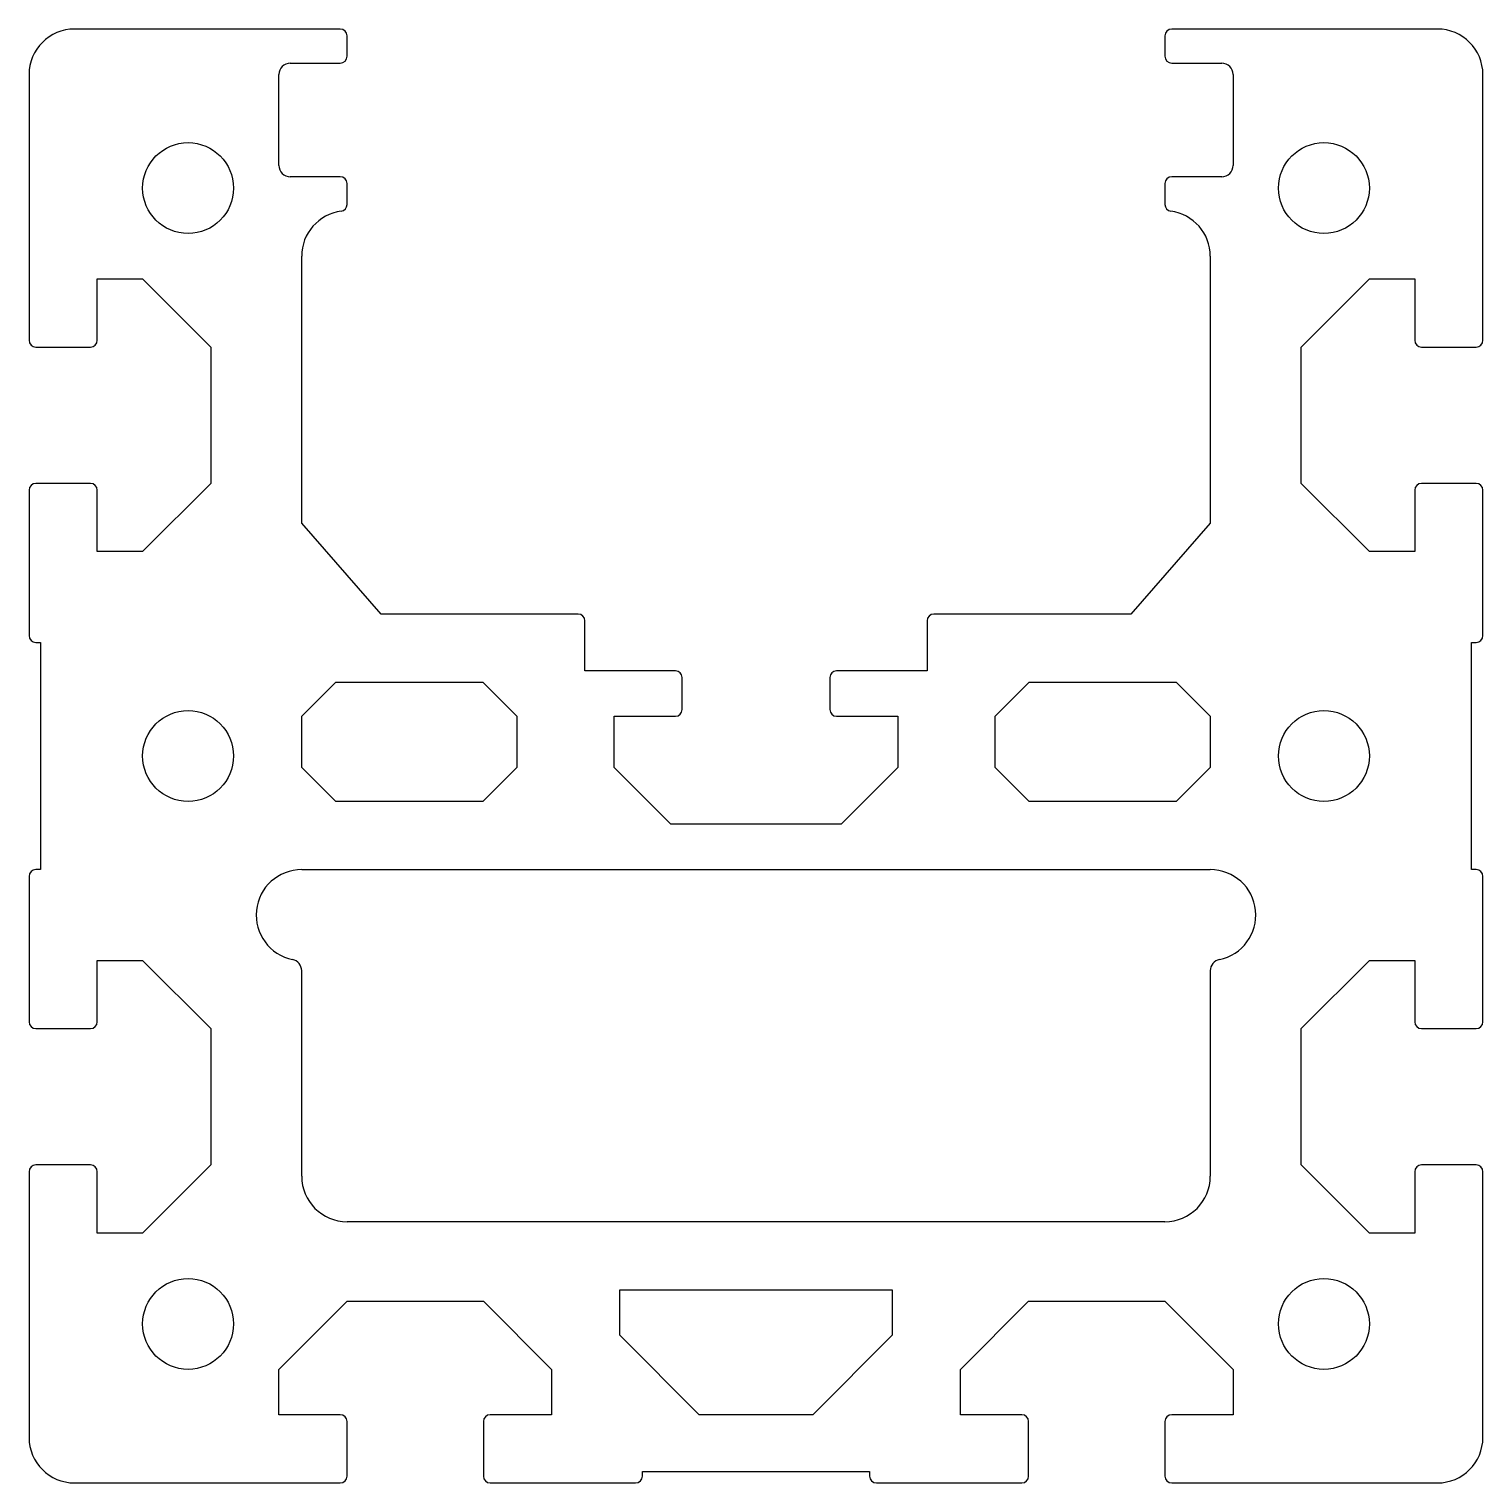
# Model space of a CAD drawing. Extents: x 2545.3 to 2609.3, y 1329.1 to 1393.1.
import ezdxf

# ---------------------------------------------------------------- set-up
doc = ezdxf.new("R2010")
doc.units = 0
doc.layers.get('0').update_dxf_attribs({"linetype": 'CONTINUOUS'})

msp = doc.modelspace()

# ---------------------------------------------------------------- linework, layer by layer
for p, q in [((2558.991, 1393.132), (2547.291, 1393.132)), ((2559.291, 1391.932), (2559.291, 1392.832)), ((2595.291, 1392.832), (2595.291, 1391.932)), ((2607.291, 1393.132), (2595.591, 1393.132)), ((2556.791, 1391.632), (2558.991, 1391.632)), ((2595.591, 1391.632), (2597.791, 1391.632)), ((2545.291, 1391.132), (2545.291, 1379.432)), ((2556.291, 1387.132), (2556.291, 1391.132)), ((2598.291, 1391.132), (2598.291, 1387.132)), ((2609.291, 1379.432), (2609.291, 1391.132)), ((2558.991, 1386.632), (2556.791, 1386.632)), ((2559.291, 1385.412), (2559.291, 1386.332)), ((2595.291, 1386.332), (2595.291, 1385.412)), ((2597.791, 1386.632), (2595.591, 1386.632)), ((2557.291, 1371.382), (2557.291, 1383.132)), ((2597.291, 1383.132), (2597.291, 1371.382)), ((2548.291, 1379.432), (2548.291, 1382.132)), ((2548.291, 1382.132), (2550.291, 1382.132)), ((2550.291, 1382.132), (2553.291, 1379.132)), ((2601.291, 1379.132), (2604.291, 1382.132)), ((2604.291, 1382.132), (2606.291, 1382.132)), ((2606.291, 1382.132), (2606.291, 1379.432)), ((2545.591, 1379.132), (2547.991, 1379.132)), ((2553.291, 1379.132), (2553.291, 1373.132)), ((2601.291, 1373.132), (2601.291, 1379.132)), ((2606.591, 1379.132), (2608.991, 1379.132)), ((2545.291, 1372.832), (2545.291, 1366.432)), ((2547.991, 1373.132), (2545.591, 1373.132)), ((2548.291, 1370.132), (2548.291, 1372.832)), ((2553.291, 1373.132), (2550.291, 1370.132)), ((2604.291, 1370.132), (2601.291, 1373.132)), ((2606.291, 1372.832), (2606.291, 1370.132)), ((2608.991, 1373.132), (2606.591, 1373.132)), ((2609.291, 1366.432), (2609.291, 1372.832)), ((2560.791, 1367.382), (2557.291, 1371.382)), ((2597.291, 1371.382), (2593.791, 1367.382)), ((2550.291, 1370.132), (2548.291, 1370.132)), ((2606.291, 1370.132), (2604.291, 1370.132)), ((2569.461, 1367.382), (2560.791, 1367.382)), ((2569.761, 1364.882), (2569.761, 1367.082)), ((2584.821, 1367.082), (2584.821, 1364.882)), ((2593.791, 1367.382), (2585.121, 1367.382)), ((2545.591, 1366.132), (2545.791, 1366.132)), ((2545.791, 1366.132), (2545.791, 1356.132)), ((2608.791, 1356.132), (2608.791, 1366.132)), ((2608.791, 1366.132), (2608.991, 1366.132)), ((2573.741, 1364.882), (2569.761, 1364.882)), ((2574.041, 1363.182), (2574.041, 1364.582)), ((2580.541, 1364.582), (2580.541, 1363.182)), ((2584.821, 1364.882), (2580.841, 1364.882)), ((2557.291, 1362.882), (2558.791, 1364.382)), ((2558.791, 1364.382), (2565.261, 1364.382)), ((2565.261, 1364.382), (2566.761, 1362.882)), ((2587.821, 1362.882), (2589.321, 1364.382)), ((2589.321, 1364.382), (2595.791, 1364.382)), ((2595.791, 1364.382), (2597.291, 1362.882)), ((2557.291, 1360.632), (2557.291, 1362.882)), ((2566.761, 1362.882), (2566.761, 1360.632)), ((2571.041, 1360.632), (2571.041, 1362.882)), ((2571.041, 1362.882), (2573.741, 1362.882)), ((2580.841, 1362.882), (2583.541, 1362.882)), ((2583.541, 1362.882), (2583.541, 1360.632)), ((2587.821, 1360.632), (2587.821, 1362.882)), ((2597.291, 1362.882), (2597.291, 1360.632)), ((2558.791, 1359.132), (2557.291, 1360.632)), ((2566.761, 1360.632), (2565.261, 1359.132)), ((2573.541, 1358.132), (2571.041, 1360.632)), ((2583.541, 1360.632), (2581.041, 1358.132)), ((2589.321, 1359.132), (2587.821, 1360.632)), ((2597.291, 1360.632), (2595.791, 1359.132)), ((2565.261, 1359.132), (2558.791, 1359.132)), ((2595.791, 1359.132), (2589.321, 1359.132)), ((2581.041, 1358.132), (2573.541, 1358.132)), ((2545.291, 1355.832), (2545.291, 1349.432)), ((2545.791, 1356.132), (2545.591, 1356.132)), ((2557.291, 1356.132), (2597.291, 1356.132)), ((2608.991, 1356.132), (2608.791, 1356.132)), ((2609.291, 1349.432), (2609.291, 1355.832)), ((2548.291, 1349.432), (2548.291, 1352.132)), ((2548.291, 1352.132), (2550.291, 1352.132)), ((2550.291, 1352.132), (2553.291, 1349.132)), ((2557.291, 1342.632), (2557.291, 1351.682)), ((2597.291, 1351.682), (2597.291, 1342.632)), ((2601.291, 1349.132), (2604.291, 1352.132)), ((2604.291, 1352.132), (2606.291, 1352.132)), ((2606.291, 1352.132), (2606.291, 1349.432)), ((2545.591, 1349.132), (2547.991, 1349.132)), ((2553.291, 1349.132), (2553.291, 1343.132)), ((2601.291, 1343.132), (2601.291, 1349.132)), ((2606.591, 1349.132), (2608.991, 1349.132)), ((2545.291, 1342.832), (2545.291, 1331.132)), ((2547.991, 1343.132), (2545.591, 1343.132)), ((2548.291, 1340.132), (2548.291, 1342.832)), ((2553.291, 1343.132), (2550.291, 1340.132)), ((2604.291, 1340.132), (2601.291, 1343.132)), ((2606.291, 1342.832), (2606.291, 1340.132)), ((2608.991, 1343.132), (2606.591, 1343.132)), ((2609.291, 1331.132), (2609.291, 1342.832)), ((2595.291, 1340.632), (2559.291, 1340.632)), ((2550.291, 1340.132), (2548.291, 1340.132)), ((2606.291, 1340.132), (2604.291, 1340.132)), ((2571.291, 1335.632), (2571.291, 1337.632)), ((2571.291, 1337.632), (2583.291, 1337.632)), ((2583.291, 1337.632), (2583.291, 1335.632)), ((2556.291, 1334.132), (2559.291, 1337.132)), ((2559.291, 1337.132), (2565.291, 1337.132)), ((2565.291, 1337.132), (2568.291, 1334.132)), ((2586.291, 1334.132), (2589.291, 1337.132)), ((2589.291, 1337.132), (2595.291, 1337.132)), ((2595.291, 1337.132), (2598.291, 1334.132)), ((2574.791, 1332.132), (2571.291, 1335.632)), ((2583.291, 1335.632), (2579.791, 1332.132)), ((2556.291, 1332.132), (2556.291, 1334.132)), ((2568.291, 1334.132), (2568.291, 1332.132)), ((2586.291, 1332.132), (2586.291, 1334.132)), ((2598.291, 1334.132), (2598.291, 1332.132)), ((2558.991, 1332.132), (2556.291, 1332.132)), ((2568.291, 1332.132), (2565.591, 1332.132)), ((2579.791, 1332.132), (2574.791, 1332.132)), ((2588.991, 1332.132), (2586.291, 1332.132)), ((2598.291, 1332.132), (2595.591, 1332.132)), ((2559.291, 1329.432), (2559.291, 1331.832)), ((2565.291, 1331.832), (2565.291, 1329.432)), ((2589.291, 1329.432), (2589.291, 1331.832)), ((2595.291, 1331.832), (2595.291, 1329.432)), ((2572.291, 1329.432), (2572.291, 1329.632)), ((2572.291, 1329.632), (2582.291, 1329.632)), ((2582.291, 1329.632), (2582.291, 1329.432)), ((2547.291, 1329.132), (2558.991, 1329.132)), ((2565.591, 1329.132), (2571.991, 1329.132)), ((2582.591, 1329.132), (2588.991, 1329.132)), ((2595.591, 1329.132), (2607.291, 1329.132))]:
    msp.add_line(p, q)
for centre in [(2552.291, 1386.132), (2602.291, 1386.132), (2552.291, 1361.132), (2602.291, 1361.132), (2552.291, 1336.132), (2602.291, 1336.132)]:
    msp.add_circle(centre, 2)
for centre, radius, start, end in [((2547.291, 1391.132), 2, 90, 180), ((2558.991, 1392.832), 0.3, 0, 90), ((2595.591, 1392.832), 0.3, 90, 180), ((2607.291, 1391.132), 2, 0, 90), ((2556.791, 1391.132), 0.5, 90, 180), ((2558.991, 1391.932), 0.3, 270, 0), ((2595.591, 1391.932), 0.3, 180, 270), ((2597.791, 1391.132), 0.5, 0, 90), ((2556.791, 1387.132), 0.5, 180, 270), ((2597.791, 1387.132), 0.5, 270, 0), ((2558.991, 1386.332), 0.3, 0, 90), ((2595.591, 1386.332), 0.3, 90, 180), ((2559.291, 1383.132), 2, 97.49472, 180), ((2558.991, 1385.412), 0.3, 277.49472, 360), ((2595.591, 1385.412), 0.3, 180, 262.50528), ((2595.291, 1383.132), 2, 0, 82.50528), ((2545.591, 1379.432), 0.3, 180, 270), ((2547.991, 1379.432), 0.3, 270, 0), ((2606.591, 1379.432), 0.3, 180, 270), ((2608.991, 1379.432), 0.3, 270, 0), ((2545.591, 1372.832), 0.3, 90, 180), ((2547.991, 1372.832), 0.3, 0, 90), ((2606.591, 1372.832), 0.3, 90, 180), ((2608.991, 1372.832), 0.3, 0, 90), ((2569.461, 1367.082), 0.3, 0, 90), ((2585.121, 1367.082), 0.3, 90, 180), ((2545.591, 1366.432), 0.3, 180, 270), ((2608.991, 1366.432), 0.3, 270, 0), ((2573.741, 1364.582), 0.3, 0, 90), ((2580.841, 1364.582), 0.3, 90, 180), ((2573.741, 1363.182), 0.3, 270, 0), ((2580.841, 1363.182), 0.3, 180, 270), ((2545.591, 1355.832), 0.3, 90, 180), ((2557.291, 1354.132), 2, 90, 258.46304), ((2597.291, 1354.132), 2, 281.53696, 90), ((2608.991, 1355.832), 0.3, 0, 90), ((2556.791, 1351.682), 0.5, 0, 78.46304), ((2597.791, 1351.682), 0.5, 101.53696, 180), ((2545.591, 1349.432), 0.3, 180, 270), ((2547.991, 1349.432), 0.3, 270, 0), ((2606.591, 1349.432), 0.3, 180, 270), ((2608.991, 1349.432), 0.3, 270, 0), ((2545.591, 1342.832), 0.3, 90, 180), ((2547.991, 1342.832), 0.3, 0, 90), ((2606.591, 1342.832), 0.3, 90, 180), ((2608.991, 1342.832), 0.3, 0, 90), ((2559.291, 1342.632), 2, 180, 270), ((2595.291, 1342.632), 2, 270, 360), ((2558.991, 1331.832), 0.3, 0, 90), ((2565.591, 1331.832), 0.3, 90, 180), ((2588.991, 1331.832), 0.3, 0, 90), ((2595.591, 1331.832), 0.3, 90, 180), ((2547.291, 1331.132), 2, 180, 270), ((2607.291, 1331.132), 2, 270, 0), ((2558.991, 1329.432), 0.3, 270, 0), ((2565.591, 1329.432), 0.3, 180, 270), ((2571.991, 1329.432), 0.3, 270, 0), ((2582.591, 1329.432), 0.3, 180, 270), ((2588.991, 1329.432), 0.3, 270, 0), ((2595.591, 1329.432), 0.3, 180, 270)]:
    msp.add_arc(centre, radius, start, end)

doc.saveas('drawing.dxf')
